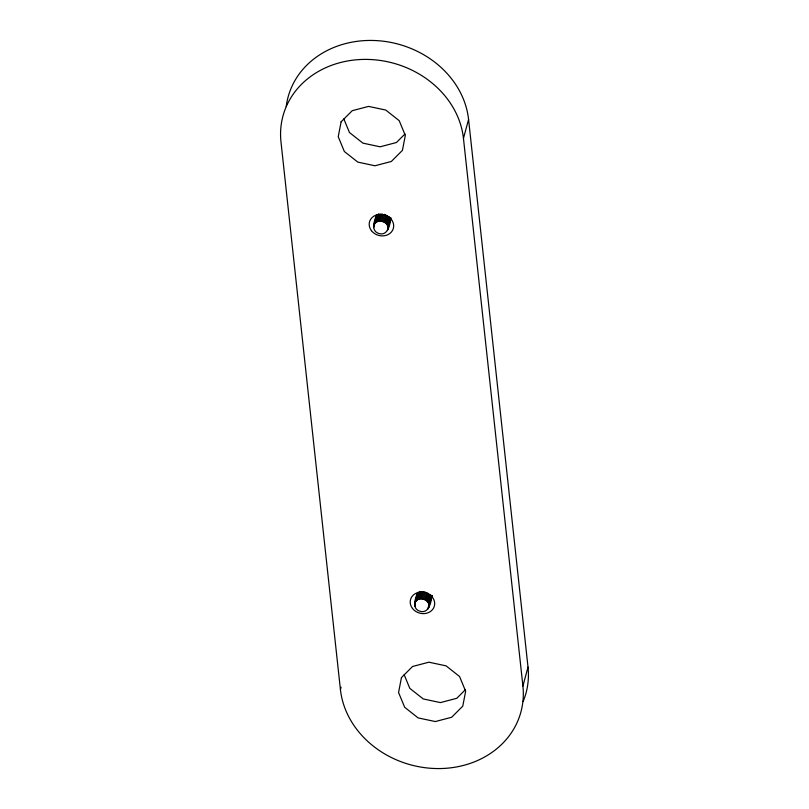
<?xml version="1.0" encoding="UTF-8"?>
<svg xmlns="http://www.w3.org/2000/svg" width="809" height="809" viewBox="0 0 809 809"><rect width="100%" height="100%" fill="white"/><g stroke="black" fill="none" stroke-linecap="round" stroke-linejoin="round"><path stroke-width="1.21" d="M390.889 217.793C390.221 223.972 388.098 236.279 378.986 233.528C370.35 231.162 374.355 220.27 376.67 214.769M387.804 229.544C389.999 221.545 376.316 217.601 373.798 225.438M432.006 595.414C431.217 601.583 429.154 614.011 419.992 611.25C411.356 608.894 415.361 597.993 417.677 592.501M428.81 607.266C430.995 599.267 417.313 595.323 414.795 603.16M373.586 226.52L376.772 214.941M373.596 227.632L377.075 215.204M375.639 222.697L377.884 214.395M376.6 222.04L378.845 213.748M377.692 221.545L379.603 214.436M378.865 221.241L380.786 214.122M380.109 221.12L382.03 214.001M381.373 221.191L382.97 215.265M382.617 221.454L384.538 214.345M383.8 221.899L385.721 214.79M384.902 222.515L386.823 215.406M385.873 223.284L387.794 216.175M386.692 224.184L388.613 217.075M387.329 225.175L389.574 216.883M387.774 226.247L390.009 217.955M388.047 226.742L389.008 223.183M388.007 227.349L390.565 217.874M387.39 230.555L390.585 218.703M463.456 138.39A92.459 79.828 15.1 0 0 363.453 59.411A92.459 79.828 15.1 0 0 280.986 141.899L340.427 689.571A92.459 79.828 15.1 0 0 440.43 768.55A92.459 79.828 15.1 0 0 522.907 686.062L463.456 138.39L468.573 119.429A92.459 79.828 15.1 0 0 377.894 40.693A92.459 79.828 15.1 0 0 286.214 106.576M340.427 689.571L341.064 687.205M414.592 604.242L417.788 592.39M414.602 605.354L417.798 593.503M415.836 601.229L418.081 592.926M414.825 606.457L415.472 604.09M416.645 600.42L418.88 592.127M417.606 599.762L419.841 591.47M418.688 599.277L420.609 592.158M419.871 598.963L421.792 591.854M421.115 598.842L423.026 591.733M422.369 598.913L424.29 591.804M423.613 599.176L425.534 592.067M424.806 599.621L426.727 592.512M425.898 600.248L427.819 593.128M426.879 601.016L428.79 593.897M427.698 601.906L429.609 594.797M428.335 602.907L430.57 594.605M428.78 603.969L431.015 595.677M427.769 609.207L431.278 596.172M429.003 605.071L431.561 595.596M428.386 608.277L431.895 595.515M522.907 686.062L528.014 667.101L468.573 119.429M404.996 133.96L396.45 142.505L380.119 146.803L362.917 143.142L349.458 132.514L343.825 118.903M465.317 689.753L456.782 698.298L440.44 702.596L423.238 698.946L409.789 688.317L404.156 674.696M528.014 667.101A92.459 79.828 15.1 0 1 523.17 701.383M341.115 121.805L338.233 136.731L344.341 151.485L357.8 162.113L375.002 165.764L391.334 161.466L402.437 150.363L405.319 135.437L399.211 120.683L385.762 110.054L368.56 106.404L352.218 110.702L341.115 121.805M401.446 677.598L398.564 692.524L404.672 707.278L418.122 717.907L435.333 721.557L451.665 717.259L462.768 706.156L465.65 691.23L459.542 676.486L446.083 665.858L428.881 662.197L412.55 666.495L401.446 677.598M412.469 608.439A12.357 10.669 15.1 0 0 433.594 608.034A12.357 10.669 15.1 0 0 421.267 592.057A12.357 10.669 15.1 0 0 412.469 608.439M371.462 230.717A12.357 10.669 15.1 0 0 392.587 230.312A12.357 10.669 15.1 0 0 380.27 214.324A12.357 10.669 15.1 0 0 371.462 230.717"/></g></svg>
